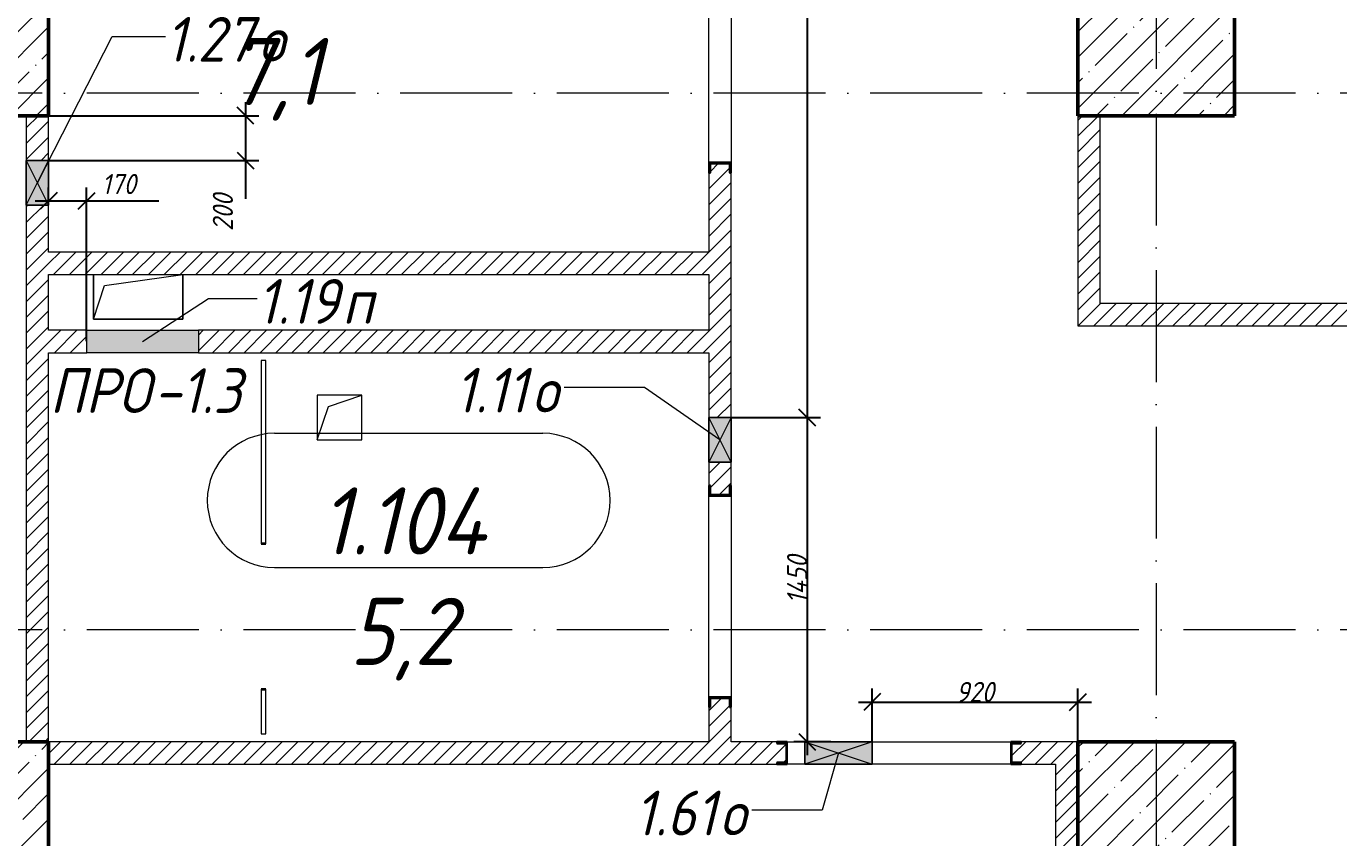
# Model space of a CAD drawing. Header units: millimetres. Extents: x -606178 to 312196, y -19338 to 632709.
# Drawn here: x -347731 to -341865, y 518446 to 522075 of the extents above; entities that cross this region are included whole.
import ezdxf

# ---------------------------------------------------------------- set-up
doc = ezdxf.new("R2010")
doc.units = ezdxf.units.MM
doc.linetypes.add('50_200_ШТРИХ_1Т_ш5_п1_п1_', pattern=[700, 500, -100, 0, -100])
for name, color, linetype, lineweight in [('A-____-____-DIMS', 7, 'Continuous', 9), ('A-DETL-GENF-OTLN', 7, 'Continuous', 9), ('A-DOOR-OPNG-MCUT', 7, 'Continuous', 35), ('A-FLOR-____-OTLN', 7, 'Continuous', 9), ('A-GENM-____-IDEN', 7, 'Continuous', 9), ('A-GENM-____-MCUT', 7, 'Continuous', 25), ('A-GENM-____-OTLN', 7, 'Continuous', 9), ('A-GENM-____-OTLN-1', 7, 'Continuous', 25), ('A-GLAZ-____-IDEN', 7, 'Continuous', 9), ('A-GLAZ-____-OTLN', 7, 'Continuous', 9), ('A-WALL-____-PATT-1', 7, 'Continuous', 9), ('A-WALL-FNSH-MCUT-1', 7, 'Continuous', 9), ('I-WALL-____-OTLN', 7, 'Continuous', 9), ('S-COLS-____-MCUT', 7, 'Continuous', 50), ('S-COLS-____-OTLN', 7, 'Continuous', 9), ('S-GRID-____-OTLN-1', 7, '50_200_ШТРИХ_1Т_ш5_п1_п1_', 9)]:
    doc.layers.add(name, color=color, linetype=linetype, lineweight=lineweight)
doc.layers.add('A-AREA-IDEN-1', color=7, linetype='Continuous', lineweight=9, true_color=0x000000)
doc.layers.add('A-DOOR-____-OTLN-1', color=7, linetype='Continuous', lineweight=9, true_color=0xffffff)
doc.styles.add('ISOCPEUR_I', font='isocpeui.ttf', dxfattribs={"width": 0.9, "height": 2.5})
doc.styles.add('ISOCPEUR_I_11', font='isocpeui.ttf', dxfattribs={"width": 0.9, "height": 200})
doc.styles.add('ISOCPEUR_I_7', font='isocpeui.ttf', dxfattribs={"width": 0.9, "height": 90})
doc.dimstyles.new('ISO-1_8_0_9К_СРЕДНИЙ_Кладочные_1', dxfattribs={"dimscale": 304.8, "dimtxt": 89.638306, "dimasz": 0.246063, "dimexe": 0.19685, "dimexo": 0, "dimgap": 0, "dimtad": 1, "dimdec": 3, "dimrnd": 0.001, "dimdsep": 46, "dimtxsty": 'ISOCPEUR_I_7', "dimblk1": 'OBLIQUE', "dimblk2": 'OBLIQUE', "dimsah": 1, "dimcen": 0.09, "dimdle": 0.19685, "dimazin": 0, "dimtfac": 1, "dimtdec": 4, "dimtix": 1, "dimtmove": 0, "dimatfit": 3, "dimfxl": 1, "dimtvp": 1, "dimtolj": 1, "dimtzin": 0, "dimarcsym": 2})
doc.dimstyles.new('ISO-1_8_0_9К_СРЕДНИЙ_Кладочные_2', dxfattribs={"dimscale": 304.8, "dimtxt": 89.638306, "dimasz": 0.246063, "dimexe": 0.19685, "dimexo": 0, "dimgap": 0, "dimtad": 1, "dimdec": 3, "dimrnd": 0.001, "dimdsep": 46, "dimtxsty": 'ISOCPEUR_I_7', "dimblk1": 'OBLIQUE', "dimblk2": 'OBLIQUE', "dimsah": 1, "dimcen": 0.09, "dimdle": 0.19685, "dimazin": 0, "dimtfac": 1, "dimtdec": 4, "dimtix": 1, "dimtmove": 1, "dimatfit": 3, "dimfxl": 1, "dimtvp": 1, "dimtolj": 1, "dimtzin": 0, "dimarcsym": 2})
pattern_1 = [(45, (-425830.77, 451794.26), (-35.35534, 35.35534), [])]

# ---------------------------------------------------------------- blocks, each defined once
blk = doc.blocks.new('DOR_ДУ_распашная__1Ст_Прямоугольная_ШЕР - Вн_650х2100h_Кабинки С_у-17949503-АР1_План отверстий 1 этажа в осях 1-64_Ю-ЯЯ')
at = {"layer": 'A-DOOR-OPNG-MCUT'}
for p, q in [((-325, 10), (-325, -10)), ((325, -10), (325, 10))]:
    blk.add_line(p, q, dxfattribs=at)
blk = doc.blocks.new('BSC_Колонна _Прямоугольная - 500х700-V151-АР1_План отверстий 1 этажа в осях 1-64_Ю-ЯЯ')
at = {"layer": 'S-COLS-____-OTLN'}
h = blk.add_hatch(dxfattribs=at)
h.set_pattern_fill('FP_163', color=256, style=0, pattern_type=2)
h.set_pattern_definition([(315, (-66831.04, 77850), (114.04925, 114.04925), []), (315, (-66831.04, 77735.95), (114.04925, 114.04925), [201.613, -40.323, 3.353, -36.97])])
h.paths.add_polyline_path([(-250, -350), (250, -350), (250, 350), (-250, 350), (-250, 95.4)], flags=0)
at = {"layer": 'S-COLS-____-MCUT'}
for p, q in [((250, 350), (-250, 350)), ((-250, 350), (-250, -350)), ((250, -350), (250, 350)), ((-250, -350), (250, -350))]:
    blk.add_line(p, q, dxfattribs=at)
blk = doc.blocks.new('BSC_Колонна _Прямоугольная - 500х700-V152-АР1_План отверстий 1 этажа в осях 1-64_Ю-ЯЯ')
at = {"layer": 'S-COLS-____-OTLN'}
h = blk.add_hatch(dxfattribs=at)
h.set_pattern_fill('FP_164', color=256, style=0, pattern_type=2)
h.set_pattern_definition([(315, (-66831.04, 83150), (114.04925, 114.04925), []), (315, (-66831.04, 83035.95), (114.04925, 114.04925), [201.613, -40.323, 3.353, -36.97])])
h.paths.add_polyline_path([(-250, -350), (250, -350), (250, 350), (-250, 350)], flags=0)
at = {"layer": 'S-COLS-____-MCUT'}
for p, q in [((250, 350), (-250, 350)), ((-250, 350), (-250, -350)), ((250, -350), (250, 350)), ((-250, -350), (250, -350))]:
    blk.add_line(p, q, dxfattribs=at)
blk = doc.blocks.new('BSC_Колонна _Прямоугольная - 500х700-V154-АР1_План отверстий 1 этажа в осях 1-64_Ю-ЯЯ')
at = {"layer": 'S-COLS-____-OTLN'}
h = blk.add_hatch(dxfattribs=at)
h.set_pattern_fill('FP_166', color=256, style=0, pattern_type=2)
h.set_pattern_definition([(315, (-70131.04, 77850), (114.04925, 114.04925), []), (315, (-70131.04, 77735.95), (114.04925, 114.04925), [201.613, -40.323, 3.353, -36.97])])
h.paths.add_polyline_path([(-250, -350), (250, -350), (250, 350), (-250, 350), (-250, 95.4)], flags=0)
at = {"layer": 'S-COLS-____-MCUT'}
for p, q in [((-250, 350), (-250, -350)), ((250, 350), (0, 350)), ((250, -350), (250, 350)), ((-250, -350), (250, -350))]:
    blk.add_line(p, q, dxfattribs=at)
blk = doc.blocks.new('BSC_Колонна _Прямоугольная - 500х700-V155-АР1_План отверстий 1 этажа в осях 1-64_Ю-ЯЯ')
at = {"layer": 'S-COLS-____-OTLN'}
h = blk.add_hatch(dxfattribs=at)
h.set_pattern_fill('FP_167', color=256, style=0, pattern_type=2)
h.set_pattern_definition([(315, (-70131.04, 83150), (114.04925, 114.04925), []), (315, (-70131.04, 83035.95), (114.04925, 114.04925), [201.613, -40.323, 3.353, -36.97])])
h.paths.add_polyline_path([(-250, -350), (250, -350), (250, 350), (-250, 350)], flags=0)
at = {"layer": 'S-COLS-____-MCUT'}
for p, q in [((250, 350), (-250, 350)), ((-250, 350), (-250, -350)), ((250, -350), (250, 350)), ((-250, -350), (250, -350))]:
    blk.add_line(p, q, dxfattribs=at)
blk = doc.blocks.new('154_Стойка_СКБ_Швеллер - СМ-2230_100-28218823-АР1_План отверстий 1 этажа в осях 1-64_Ю-ЯЯ')
at = {"layer": 'A-GENM-____-MCUT'}
for p, q in [((171, 50), (125, 50)), ((125, 50), (125, -50)), ((129.5, 42.4), (171, 42.4)), ((129.5, -42.4), (129.5, 42.4)), ((171, 42.4), (171, 50)), ((125, -50), (171, -50)), ((171, -42.4), (129.5, -42.4)), ((171, -50), (171, -42.4))]:
    blk.add_line(p, q, dxfattribs=at)
blk = doc.blocks.new('AR_Отверстие Ниша - Лючок-32403071-АР1_План отверстий 1 этажа в осях 1-64_Ю-ЯЯ')
at = {"layer": 'A-GLAZ-____-OTLN'}
blk.add_hatch(color=256, dxfattribs=at).paths.add_polyline_path([(250, 50), (-250, 50), (-250, -50), (250, -50)], flags=0)
for p, q in [((-250, 50), (250, 50)), ((-250, -50), (-250, 50)), ((250, 50), (250, -50)), ((250, -50), (-250, -50))]:
    blk.add_line(p, q, dxfattribs=at)
blk = doc.blocks.new('AR_Отверстие прямоугольное _в плите_ - AR_Отверстие прямоугольное _в плите_-30459597-АР1_План отверстий 1 этажа в осях 1-64_Ю-ЯЯ')
at = {"layer": 'A-GENM-____-OTLN'}
for p, q in [((100, 100), (-100, 100)), ((-100, 100), (-100, -100)), ((-50, 50), (100, 100)), ((100, -100), (100, 100)), ((-100, -100), (-50, 50)), ((-100, -100), (100, -100))]:
    blk.add_line(p, q, dxfattribs=at)
blk = doc.blocks.new('AR_Отверстие прямоугольное _в плите_ - AR_Отверстие прямоугольное _в плите_-30459223-АР1_План отверстий 1 этажа в осях 1-64_Ю-ЯЯ')
at = {"layer": 'A-GENM-____-OTLN'}
for p, q in [((-200, 100), (-200, -100)), ((-150, 50), (200, 100)), ((200, -100), (200, 100)), ((-200, -100), (-150, 50)), ((-200, -100), (200, -100))]:
    blk.add_line(p, q, dxfattribs=at)
blk = doc.blocks.new('AR_Отверстие прямоугольное _в стене__БезПР - AR_Отверстие прямоугольное _в стене__БезПР-36427571-АР1_План отверстий 1 этажа в осях 1-64_Ю-ЯЯ')
at = {"layer": 'A-GLAZ-____-OTLN'}
blk.add_hatch(color=256, dxfattribs=at).paths.add_polyline_path([(150, -50), (150, 50), (-150, 50), (-150, -50)], flags=0)
at = {"layer": 'A-DETL-GENF-OTLN'}
for p, q in [((-150, -50), (-150, 50)), ((-150, 50), (150, 50)), ((150, 50), (-150, -50)), ((-150, 50), (150, -50)), ((150, 50), (-150, 50)), ((-150, 50), (-150, -50)), ((150, 50), (150, -50)), ((150, -50), (150, 50)), ((150, -50), (-150, -50)), ((-150, -50), (150, -50))]:
    blk.add_line(p, q, dxfattribs=at)
at = {"layer": 'A-GLAZ-____-OTLN'}
blk.add_line((150, 50), (-150, 50), dxfattribs=at)
blk = doc.blocks.new('AR_Отверстие прямоугольное _в стене__БезПР - AR_Отверстие прямоугольное _в стене__БезПР-36427953-АР1_План отверстий 1 этажа в осях 1-64_Ю-ЯЯ')
at = {"layer": 'A-GLAZ-____-OTLN'}
blk.add_hatch(color=256, dxfattribs=at).paths.add_polyline_path([(100, 50), (-100, 50), (-100, -50), (100, -50)], flags=0)
at = {"layer": 'A-DETL-GENF-OTLN'}
for p, q in [((-100, -50), (-100, 50)), ((-100, 50), (100, 50)), ((100, 50), (-100, -50)), ((-100, 50), (100, -50)), ((100, 50), (-100, 50)), ((-100, 50), (-100, -50)), ((100, 50), (100, -50)), ((100, -50), (100, 50)), ((100, -50), (-100, -50)), ((-100, -50), (100, -50))]:
    blk.add_line(p, q, dxfattribs=at)
blk = doc.blocks.new('AR_Отверстие прямоугольное _в стене__БезПР - AR_Отверстие прямоугольное _в стене__БезПР-36428327-АР1_План отверстий 1 этажа в осях 1-64_Ю-ЯЯ')
at = {"layer": 'A-GLAZ-____-OTLN'}
blk.add_hatch(color=256, dxfattribs=at).paths.add_polyline_path([(-100, -50), (100, -50), (100, 50), (-100, 50)], flags=0)
at = {"layer": 'A-DETL-GENF-OTLN'}
for p, q in [((-100, -50), (-100, 50)), ((-100, 50), (100, 50)), ((100, 50), (-100, -50)), ((-100, 50), (100, -50)), ((100, 50), (-100, 50)), ((-100, 50), (-100, -50)), ((100, 50), (100, -50)), ((100, -50), (100, 50)), ((100, -50), (-100, -50)), ((-100, -50), (100, -50))]:
    blk.add_line(p, q, dxfattribs=at)
at = {"layer": 'A-GLAZ-____-OTLN'}
blk.add_line((100, 50), (-100, 50), dxfattribs=at)
blk = doc.blocks.new('_Oblique')
at = {"color": 0, "linetype": 'ByBlock', "lineweight": -2}
blk.add_line((-0.5, -0.5), (0.5, 0.5), dxfattribs=at)
blk = doc.blocks.new('*D4457')
at = {"layer": 'A-____-____-DIMS', "color": 0, "lineweight": -2, "transparency": 16777216}
for p, q in [((-347630.8, 521285.4), (-347630.8, 521354.5)), ((-347460.8, 520667.3), (-347460.8, 521354.5)), ((-347690.8, 521294.5), (-347460.8, 521294.5)), ((-347460.8, 521294.5), (-347139, 521294.5))]:
    blk.add_line(p, q, dxfattribs=at)
at = {"layer": 'Defpoints', "color": 0, "transparency": 16777216}
for p in [(-347630.8, 521285.4), (-347460.8, 521294.5), (-347460.8, 520667.3)]:
    blk.add_point(p, dxfattribs=at)
at = {"layer": 'A-____-____-DIMS', "color": 0, "lineweight": -2, "transparency": 16777216, "xscale": 75, "yscale": 75, "zscale": 75, "rotation": 180}
blk.add_blockref('_Oblique', (-347630.8, 521294.5), dxfattribs=at)
at = {"layer": 'A-____-____-DIMS', "color": 0, "lineweight": -2, "transparency": 16777216, "xscale": 75, "yscale": 75, "zscale": 75}
blk.add_blockref('_Oblique', (-347460.8, 521294.5), dxfattribs=at)
at = {"layer": 'A-____-____-DIMS', "color": 0, "transparency": 16777216, "insert": (-347393.2, 521414.5), "char_height": 90, "width": 368.207, "attachment_point": 1, "line_spacing_factor": 1.149209, "style": 'ISOCPEUR_I_7'}
blk.add_mtext('\\A1;170', dxfattribs=at)
blk = doc.blocks.new('*D4535')
at = {"layer": 'A-____-____-DIMS', "color": 0, "lineweight": -2, "transparency": 16777216}
for p, q in [((-344240.7, 524580.3), (-344240.7, 520265.3)), ((-344580.8, 524520.3), (-344180.7, 524520.3)), ((-344580.8, 520325.3), (-344180.7, 520325.3))]:
    blk.add_line(p, q, dxfattribs=at)
at = {"layer": 'Defpoints', "color": 0, "transparency": 16777216}
for p in [(-344580.8, 524520.3), (-344580.8, 520325.3), (-344240.7, 520325.3)]:
    blk.add_point(p, dxfattribs=at)
at = {"layer": 'A-____-____-DIMS', "color": 0, "lineweight": -2, "transparency": 16777216, "xscale": 75, "yscale": 75, "zscale": 75}
for p, rotation in [((-344240.7, 524520.3), 90), ((-344240.7, 520325.3), 270)]:
    blk.add_blockref('_Oblique', p, dxfattribs=dict(at, rotation=rotation))
at = {"layer": 'A-____-____-DIMS', "color": 0, "transparency": 16777216, "insert": (-344285.7, 522422.8), "char_height": 90, "width": 521.281, "attachment_point": 5, "rotation": 90, "style": 'ISOCPEUR_I_7'}
blk.add_mtext('\\A1;4195', dxfattribs=at)
blk = doc.blocks.new('*D4536')
at = {"layer": 'A-____-____-DIMS', "color": 0, "lineweight": -2, "transparency": 16777216}
for p, q in [((-344240.7, 520385.3), (-344240.7, 518815.3)), ((-344580.8, 520325.3), (-344180.7, 520325.3)), ((-344134.7, 518875.3), (-344300.7, 518875.3))]:
    blk.add_line(p, q, dxfattribs=at)
at = {"layer": 'Defpoints', "color": 0, "transparency": 16777216}
for p in [(-344580.8, 520325.3), (-344240.7, 518875.3), (-344134.7, 518875.3)]:
    blk.add_point(p, dxfattribs=at)
at = {"layer": 'A-____-____-DIMS', "color": 0, "lineweight": -2, "transparency": 16777216, "xscale": 75, "yscale": 75, "zscale": 75}
for p, rotation in [((-344240.7, 520325.3), 90), ((-344240.7, 518875.3), 270)]:
    blk.add_blockref('_Oblique', p, dxfattribs=dict(at, rotation=rotation))
at = {"layer": 'A-____-____-DIMS', "color": 0, "transparency": 16777216, "insert": (-344285.7, 519600.3), "char_height": 90, "width": 521.281, "attachment_point": 5, "rotation": 90, "style": 'ISOCPEUR_I_7'}
blk.add_mtext('\\A1;1450', dxfattribs=at)
blk = doc.blocks.new('*D4537')
at = {"layer": 'A-____-____-DIMS', "color": 0, "lineweight": -2, "transparency": 16777216}
for p, q in [((-343950.8, 518875.3), (-343950.8, 519113)), ((-343030.8, 518875.3), (-343030.8, 519113)), ((-344010.8, 519053), (-342970.8, 519053))]:
    blk.add_line(p, q, dxfattribs=at)
at = {"layer": 'Defpoints', "color": 0, "transparency": 16777216}
for p in [(-343030.8, 519053), (-343950.8, 518875.3), (-343030.8, 518875.3)]:
    blk.add_point(p, dxfattribs=at)
at = {"layer": 'A-____-____-DIMS', "color": 0, "lineweight": -2, "transparency": 16777216, "xscale": 75, "yscale": 75, "zscale": 75, "rotation": 180}
blk.add_blockref('_Oblique', (-343950.8, 519053), dxfattribs=at)
at = {"layer": 'A-____-____-DIMS', "color": 0, "lineweight": -2, "transparency": 16777216, "xscale": 75, "yscale": 75, "zscale": 75}
blk.add_blockref('_Oblique', (-343030.8, 519053), dxfattribs=at)
at = {"layer": 'A-____-____-DIMS', "color": 0, "transparency": 16777216, "insert": (-343490.8, 519098), "char_height": 90, "width": 409.578, "attachment_point": 5, "style": 'ISOCPEUR_I_7'}
blk.add_mtext('\\A1;920', dxfattribs=at)
blk = doc.blocks.new('*D4538')
at = {"layer": 'A-____-____-DIMS', "color": 0, "lineweight": -2, "transparency": 16777216}
for p, q in [((-346751.1, 521735.3), (-346751.1, 521475.3)), ((-347630.8, 521675.3), (-346691.1, 521675.3)), ((-347630.8, 521475.3), (-346691.1, 521475.3)), ((-346751.1, 521475.3), (-346751.1, 521304))]:
    blk.add_line(p, q, dxfattribs=at)
at = {"layer": 'Defpoints', "color": 0, "transparency": 16777216}
for p in [(-347630.8, 521675.3), (-347630.8, 521475.3), (-346751.1, 521475.3)]:
    blk.add_point(p, dxfattribs=at)
at = {"layer": 'A-____-____-DIMS', "color": 0, "lineweight": -2, "transparency": 16777216, "xscale": 75, "yscale": 75, "zscale": 75}
for p, rotation in [((-346751.1, 521675.3), 90), ((-346751.1, 521475.3), 270)]:
    blk.add_blockref('_Oblique', p, dxfattribs=dict(at, rotation=rotation))
at = {"layer": 'A-____-____-DIMS', "color": 0, "transparency": 16777216, "insert": (-346897.1, 521159.2), "char_height": 90, "width": 409.578, "attachment_point": 1, "rotation": 90, "line_spacing_factor": 1.149209, "style": 'ISOCPEUR_I_7'}
blk.add_mtext('\\A1;200', dxfattribs=at)
blk = doc.blocks.new('AAR_СКБ_Марка_помещения_1_5 ммп - Номер _ Площадь-27962135-АИ_План этажа_Стены_1')
at = {"layer": 'A-AREA-IDEN-1'}
for p, q in [((-2.987, 3), (3.013, 3)), ((-2.987, 0), (3.013, 0))]:
    blk.add_line(p, q, dxfattribs=at)
for centre, start, end in [((-2.987, 1.5), 90, 270), ((3.013, 1.5), 270, 90)]:
    blk.add_arc(centre, 1.5, start, end, dxfattribs=at)

msp = doc.modelspace()

# ---------------------------------------------------------------- hatches: boundary and pattern name
at = {"layer": 'A-WALL-____-PATT-1'}
h = msp.add_hatch(dxfattribs=at)
h.set_pattern_fill('FP_5', color=256, style=0, pattern_type=2)
h.set_pattern_definition(pattern_1)
h.paths.add_polyline_path([(-344680.7712, 518875.3011), (-344580.7712, 518875.3011), (-344580.7712, 519029.3011), (-344588.3712, 519029.3011), (-344588.3712, 519070.8011), (-344673.1712, 519070.8011), (-344673.1712, 519029.3011), (-344680.7712, 519029.3011)], flags=0)
h.paths.add_polyline_path([(-344588.3712, 519979.8011), (-344587.9587, 520021.3011), (-344580.7712, 520021.3011), (-344580.7712, 520125.3011), (-344680.7712, 520125.3011), (-344680.7712, 520021.3011), (-344673.1712, 520021.3011), (-344673.1712, 519979.8011)], flags=0)
h.paths.add_polyline_path([(-344588.3712, 520325.3011), (-344580.7712, 520325.3011), (-344580.7712, 521419.3011), (-344588.3712, 521419.3011), (-344588.3712, 521460.8011), (-344673.1712, 521460.8011), (-344673.1712, 521419.3011), (-344680.7712, 521419.3011), (-344680.7712, 520325.3011), (-344628.0685, 520325.3011)], flags=0)
h.paths.add_polyline_path([(-344673.1712, 522469.8011), (-344588.3712, 522469.8011), (-344588.3712, 522511.3011), (-344580.7712, 522511.3011), (-344580.7712, 524270.3011), (-344680.7712, 524270.3011), (-344680.7712, 522511.3011), (-344673.1712, 522511.3011)], flags=0)
h.paths.add_polyline_path([(-344662.6437, 524520.3011), (-344580.7712, 524520.3011), (-344580.7712, 525450.3011), (-344680.7712, 525450.3011), (-344680.7712, 524520.3011)], flags=0)
h.paths.add_polyline_path([(-344580.7712, 525700.3011), (-344580.7712, 527529.3011), (-344588.3712, 527529.3011), (-344588.3712, 527570.8011), (-344673.1712, 527570.8011), (-344673.1712, 527529.3011), (-344680.7712, 527529.3011), (-344680.7712, 525700.3011), (-344652.8866, 525700.3011)], flags=0)
h.paths.add_polyline_path([(-344673.1712, 528579.8011), (-344588.3712, 528579.8011), (-344588.3712, 528621.3011), (-344580.7712, 528621.3011), (-344580.7712, 529475.3011), (-344680.7712, 529475.3011), (-344680.7712, 528621.3011), (-344673.1712, 528621.3011)], flags=0)
h = msp.add_hatch(dxfattribs=at)
h.set_pattern_fill('FP_5', color=256, style=0, pattern_type=2)
h.set_pattern_definition(pattern_1)
h.paths.add_polyline_path([(-347630.7712, 518875.3011), (-347630.7712, 521275.3011), (-347730.7712, 521275.3011), (-347730.7712, 518875.3011)], flags=0)
h.paths.add_polyline_path([(-347709.9379, 521475.3011), (-347630.7712, 521475.3011), (-347630.7712, 521675.3011), (-347730.7712, 521675.3011), (-347730.7712, 521475.3011), (-347711.9033, 521475.3011)], flags=0)
h = msp.add_hatch(dxfattribs=at)
h.set_pattern_fill('FP_5', color=256, style=0, pattern_type=2)
h.set_pattern_definition(pattern_1)
h.paths.add_polyline_path([(-342930.7712, 520835.3011), (-342930.7712, 521674.9536), (-343030.7712, 521674.9536), (-343030.7712, 520835.3011)], flags=0)
h = msp.add_hatch(dxfattribs=at)
h.set_pattern_fill('FP_5', color=256, style=0, pattern_type=2)
h.set_pattern_definition(pattern_1)
h.paths.add_polyline_path([(-344680.7712, 520965.3011), (-344680.7712, 521065.3011), (-347630.7712, 521065.3011), (-347630.7712, 520965.3011), (-346308.6499, 520965.3011)], flags=0)
h = msp.add_hatch(dxfattribs=at)
h.set_pattern_fill('FP_5', color=256, style=0, pattern_type=2)
h.set_pattern_definition(pattern_1)
h.paths.add_polyline_path([(-334480.7712, 520735.3011), (-334480.7712, 520835.3011), (-340130.7712, 520835.3011), (-340130.7712, 520735.3011), (-337471.1465, 520735.3011)], flags=0)
h.paths.add_polyline_path([(-340180.7712, 520735.3011), (-340180.7712, 520738.3011), (-340133.7712, 520738.3011), (-340133.7712, 520832.3011), (-340180.7712, 520832.3011), (-340180.7712, 520835.3011), (-343030.7712, 520835.3011), (-343030.7712, 520735.3011), (-341006.1479, 520735.3011)], flags=0)
h = msp.add_hatch(dxfattribs=at)
h.set_pattern_fill('FP_5', color=256, style=0, pattern_type=2)
h.set_pattern_definition(pattern_1)
h.paths.add_polyline_path([(-344680.7712, 520615.3011), (-344680.7712, 520715.3011), (-346960.7712, 520715.3011), (-346960.7712, 520615.3011), (-346308.6499, 520615.3011)], flags=0)
h.paths.add_polyline_path([(-347460.7712, 520615.3011), (-347460.7712, 520715.3011), (-347630.7712, 520715.3011), (-347630.7712, 520615.3011)], flags=0)
h = msp.add_hatch(dxfattribs=at)
h.set_pattern_fill('FP_5', color=256, style=0, pattern_type=2)
h.set_pattern_definition(pattern_1)
h.paths.add_polyline_path([(-343130.7712, 518775.3011), (-343030.7712, 518775.3011), (-343030.7712, 518875.3011), (-343284.7712, 518875.3011), (-343284.7712, 518867.7011), (-343326.2712, 518867.7011), (-343326.2712, 518782.9011), (-343284.7712, 518782.9011), (-343284.7712, 518775.3011)], flags=0)
h.paths.add_polyline_path([(-344376.7712, 518775.3011), (-344376.7712, 518782.9011), (-344335.2712, 518782.9011), (-344335.2712, 518867.7011), (-344376.7712, 518867.7011), (-344376.7712, 518875.3011), (-347630.7712, 518875.3011), (-347630.7712, 518775.3011), (-344541.1492, 518775.3011)], flags=0)
h = msp.add_hatch(dxfattribs=at)
h.set_pattern_fill('FP_5', color=256, style=0, pattern_type=2)
h.set_pattern_definition(pattern_1)
h.paths.add_polyline_path([(-343130.7712, 516675.3011), (-343030.7712, 516675.3011), (-343030.7712, 518775.3011), (-343130.7712, 518775.3011), (-343130.7712, 518375.3011)], flags=0)

# ---------------------------------------------------------------- linework, layer by layer
at = {"layer": 'A-FLOR-____-OTLN'}
for p, q in [((-347430.7712, 520765.3011), (-347430.7712, 520965.3011)), ((-347030.7712, 520965.3011), (-347030.7712, 520765.3011)), ((-347030.7712, 520765.3011), (-347430.7712, 520765.3011))]:
    msp.add_line(p, q, dxfattribs=at)
at = {"layer": 'A-GLAZ-____-IDEN'}
for p, q in [((-347680.7712, 521375.3011), (-347347.0362, 522029.1507)), ((-347347.0362, 522029.1507), (-347108.7128, 522029.1507)), ((-347210.7712, 520665.3011), (-346915.7102, 520857.1474)), ((-346915.7102, 520857.1474), (-346699.2773, 520857.1474)), ((-344967.538, 520460.1474), (-345327.116, 520460.1474)), ((-344630.7712, 520225.3011), (-344967.538, 520460.1474)), ((-344100.7712, 518825.3011), (-344173.316, 518568.8936)), ((-344173.316, 518568.8936), (-344487.921, 518568.8936))]:
    msp.add_line(p, q, dxfattribs=at)
at = {"layer": 'A-WALL-FNSH-MCUT-1'}
for p, q in [((-347730.7712, 521675.3011), (-347730.7712, 521475.3011)), ((-347630.7712, 521475.3011), (-347630.7712, 521675.3011)), ((-342930.7712, 521674.9536), (-343030.7712, 521674.9536)), ((-343030.7712, 521674.9536), (-343030.7712, 520735.3011)), ((-342930.7712, 520835.3011), (-342930.7712, 521674.9536)), ((-344680.7712, 521419.3011), (-344680.7712, 521065.3011)), ((-344580.7712, 520325.3011), (-344580.7712, 521419.3011)), ((-347730.7712, 521275.3011), (-347730.7712, 518875.3011)), ((-347630.7712, 521065.3011), (-347630.7712, 521275.3011)), ((-344680.7712, 521065.3011), (-347630.7712, 521065.3011)), ((-347630.7712, 520965.3011), (-344680.7712, 520965.3011)), ((-347630.7712, 520715.3011), (-347630.7712, 520965.3011)), ((-344680.7712, 520965.3011), (-344680.7712, 520715.3011)), ((-340180.7712, 520835.3011), (-342930.7712, 520835.3011)), ((-347460.7712, 520715.3011), (-347630.7712, 520715.3011)), ((-344680.7712, 520715.3011), (-346960.7712, 520715.3011)), ((-343030.7712, 520735.3011), (-340180.7712, 520735.3011)), ((-347630.7712, 520615.3011), (-347460.7712, 520615.3011)), ((-347630.7712, 518875.3011), (-347630.7712, 520615.3011)), ((-346960.7712, 520615.3011), (-344680.7712, 520615.3011)), ((-346660.7712, 520580.3011), (-346680.7712, 520580.3011)), ((-346680.7712, 520580.3011), (-346680.7712, 519760.3011)), ((-346660.7712, 519760.3011), (-346660.7712, 520580.3011)), ((-344680.7712, 520615.3011), (-344680.7712, 520325.3011)), ((-344680.7712, 520125.3011), (-344680.7712, 520021.3011)), ((-344580.7712, 520021.3011), (-344580.7712, 520125.3011)), ((-346680.7712, 519110.3011), (-346680.7712, 518910.3011)), ((-346660.7712, 518910.3011), (-346660.7712, 519110.3011)), ((-344680.7712, 519029.3011), (-344680.7712, 518875.3011)), ((-344580.7712, 518875.3011), (-344580.7712, 519029.3011)), ((-344680.7712, 518875.3011), (-347630.7712, 518875.3011)), ((-346680.7712, 518910.3011), (-346660.7712, 518910.3011)), ((-344376.7712, 518875.3011), (-344580.7712, 518875.3011)), ((-343030.7712, 518875.3011), (-343284.7712, 518875.3011)), ((-347630.7712, 518775.3011), (-344376.7712, 518775.3011)), ((-343284.7712, 518775.3011), (-343130.7712, 518775.3011)), ((-343130.7712, 518775.3011), (-343130.7712, 516675.3011))]:
    msp.add_line(p, q, dxfattribs=at)
at = {"layer": 'I-WALL-____-OTLN'}
for p, q in [((-344680.7712, 521465.3011), (-344680.7712, 522465.3011)), ((-344580.7712, 522465.3011), (-344580.7712, 521465.3011)), ((-344680.7712, 519075.3011), (-344680.7712, 519975.3011)), ((-344580.7712, 519975.3011), (-344580.7712, 519075.3011)), ((-344330.7712, 518875.3011), (-344250.7712, 518875.3011)), ((-343950.7712, 518875.3011), (-343330.7712, 518875.3011)), ((-344250.7712, 518775.3011), (-344330.7712, 518775.3011)), ((-343330.7712, 518775.3011), (-343950.7712, 518775.3011))]:
    msp.add_line(p, q, dxfattribs=at)
at = {"layer": 'S-GRID-____-OTLN-1'}
for p, q in [((-342680.7712, 542687.1106), (-342680.7712, 491375.8881)), ((-321756.3646, 521775.3011), (-376588.7535, 521775.3011)), ((-321756.3646, 519375.3011), (-430499.5414, 519375.3011))]:
    msp.add_line(p, q, dxfattribs=at)

# ---------------------------------------------------------------- block references
at = {"layer": 'A-AREA-IDEN-1', "xscale": 199.9999999999999, "yscale": 199.9999999999999, "zscale": 199.9999999999999}
msp.add_blockref('AAR_СКБ_Марка_помещения_1_5 ммп - Номер _ Площадь-27962135-АИ_План этажа_Стены_1', (-346024.202, 519654.6991), dxfattribs=at)
at = {"layer": 'A-DOOR-____-OTLN-1', "rotation": 270}
msp.add_blockref('DOR_ДУ_распашная__1Ст_Прямоугольная_ШЕР - Вн_650х2100h_Кабинки С_у-17949503-АР1_План отверстий 1 этажа в осях 1-64_Ю-ЯЯ', (-346670.7712, 519435.3011), dxfattribs=at)
at = {"layer": 'A-GENM-____-OTLN'}
for name, p in [('AR_Отверстие прямоугольное _в плите_ - AR_Отверстие прямоугольное _в плите_-30459223-АР1_План отверстий 1 этажа в осях 1-64_Ю-ЯЯ', (-347230.7712, 520865.3011)), ('AR_Отверстие прямоугольное _в плите_ - AR_Отверстие прямоугольное _в плите_-30459597-АР1_План отверстий 1 этажа в осях 1-64_Ю-ЯЯ', (-346330.7712, 520325.3011))]:
    msp.add_blockref(name, p, dxfattribs=at)
at = {"layer": 'A-GENM-____-OTLN-1'}
for p, rotation in [((-344630.7712, 521590.3011), 269.9999999999999), ((-344630.7712, 519850.3011), 89.99999999999991), ((-344630.7712, 519200.3011), 269.9999999999999), ((-344205.7712, 518825.3011), 180)]:
    msp.add_blockref('154_Стойка_СКБ_Швеллер - СМ-2230_100-28218823-АР1_План отверстий 1 этажа в осях 1-64_Ю-ЯЯ', p, dxfattribs=dict(at, rotation=rotation))
msp.add_blockref('154_Стойка_СКБ_Швеллер - СМ-2230_100-28218823-АР1_План отверстий 1 этажа в осях 1-64_Ю-ЯЯ', (-343455.7712, 518825.3011), dxfattribs=at)
at = {"layer": 'A-GLAZ-____-OTLN'}
for name, p, rotation in [('AR_Отверстие прямоугольное _в стене__БезПР - AR_Отверстие прямоугольное _в стене__БезПР-36428327-АР1_План отверстий 1 этажа в осях 1-64_Ю-ЯЯ', (-347680.7712, 521375.3011), 89.9999999999999), ('AR_Отверстие Ниша - Лючок-32403071-АР1_План отверстий 1 этажа в осях 1-64_Ю-ЯЯ', (-347210.7712, 520665.3011), 180), ('AR_Отверстие прямоугольное _в стене__БезПР - AR_Отверстие прямоугольное _в стене__БезПР-36427953-АР1_План отверстий 1 этажа в осях 1-64_Ю-ЯЯ', (-344630.7712, 520225.3011), 269.9999999999999)]:
    msp.add_blockref(name, p, dxfattribs=dict(at, rotation=rotation))
msp.add_blockref('AR_Отверстие прямоугольное _в стене__БезПР - AR_Отверстие прямоугольное _в стене__БезПР-36427571-АР1_План отверстий 1 этажа в осях 1-64_Ю-ЯЯ', (-344100.7712, 518825.3011), dxfattribs=at)
at = {"layer": 'S-COLS-____-OTLN', "rotation": 89.9999999999999}
for name, p in [('BSC_Колонна _Прямоугольная - 500х700-V154-АР1_План отверстий 1 этажа в осях 1-64_Ю-ЯЯ', (-347980.7712, 521925.3011)), ('BSC_Колонна _Прямоугольная - 500х700-V155-АР1_План отверстий 1 этажа в осях 1-64_Ю-ЯЯ', (-342680.7712, 521925.3011)), ('BSC_Колонна _Прямоугольная - 500х700-V151-АР1_План отверстий 1 этажа в осях 1-64_Ю-ЯЯ', (-347980.7712, 518625.3011)), ('BSC_Колонна _Прямоугольная - 500х700-V152-АР1_План отверстий 1 этажа в осях 1-64_Ю-ЯЯ', (-342680.7712, 518625.3011))]:
    msp.add_blockref(name, p, dxfattribs=at)

# ---------------------------------------------------------------- texts
at = {"layer": 'A-AREA-IDEN-1', "char_height": 300, "attachment_point": 8, "line_spacing_factor": 1.139951, "style": 'ISOCPEUR_I'}
for s, insert, width in [('\\pxqc,t8.46667,16.93333,25.4,33.86667,42.33333,50.8,59.26667,67.73333,76.2,84.66667,93.13333,101.6,110.06667,118.53333,127,135.46667,143.93333,152.4,160.86667,169.33333,177.8,186.26667,194.73333,203.2,211.66667,220.13333,228.6,237.06667,245.53333,254,262.46667,270.93333;{7,1}', (-346620.1748, 521652.9638), 490), ('\\pxqc,t8.46667,16.93333,25.4,33.86667,42.33333,50.8,59.26667,67.73333,76.2,84.66667,93.13333,101.6,110.06667,118.53333,127,135.46667,143.93333,152.4,160.86667,169.33333,177.8,186.26667,194.73333,203.2,211.66667,220.13333,228.6,237.06667,245.53333,254,262.46667,270.93333;{1.104}', (-346048.631, 519713.0289), 886), ('\\pxqc,t8.46667,16.93333,25.4,33.86667,42.33333,50.8,59.26667,67.73333,76.2,84.66667,93.13333,101.6,110.06667,118.53333,127,135.46667,143.93333,152.4,160.86667,169.33333,177.8,186.26667,194.73333,203.2,211.66667,220.13333,228.6,237.06667,245.53333,254,262.46667,270.93333;{5,2}', (-346048.631, 519149.081), 542)]:
    msp.add_mtext(s, dxfattribs=dict(at, insert=insert, width=width))
at = {"layer": 'A-GENM-____-IDEN', "char_height": 200, "attachment_point": 1, "style": 'ISOCPEUR_I_11'}
for s, insert, width in [('ПРО', (-347625.7456, 520545.5305), 562.784625), ('-1.3', (-347161.4018, 520545.5305), 505.063125)]:
    msp.add_mtext(s, dxfattribs=dict(at, insert=insert, width=width))
at = {"layer": 'A-GLAZ-____-IDEN', "char_height": 200, "attachment_point": 1, "style": 'ISOCPEUR_I_11'}
for s, insert, width in [('1.27', (-347108.7128, 522116.7653), 505.063125), ('\\fISOCPEUR|b0|i1|c204|p34|;\\W.9;о', (-346691.994, 522116.7653), 158.734125), ('1.19', (-346699.2773, 520944.7619), 461.772), ('\\fISOCPEUR|b0|i1|c204|p34|;\\W.9;п', (-346318.2773, 520944.7619), 158.734125), ('1.11', (-345815.4715, 520547.7619), 418.480875), ('\\fISOCPEUR|b0|i1|c204|p34|;\\W.9;о', (-345470.1903, 520547.7619), 158.734125), ('1.61', (-345012.2796, 518656.5082), 461.772), ('\\fISOCPEUR|b0|i1|c204|p34|;\\W.9;о', (-344631.2796, 518656.5082), 158.734125)]:
    msp.add_mtext(s, dxfattribs=dict(at, insert=insert, width=width))

# ---------------------------------------------------------------- dimensions: what is measured, and where the dimension line sits
at = {"layer": 'A-____-____-DIMS'}
for base, p1, p2, override, picture, middle in [((-344240.7277, 520325.3011), (-344580.7712, 524520.3011), (-344580.7712, 520325.3011), {"dimpost": '<>', "dimfxl": 4195}, '*D4535', (-344285.7277, 522422.8011)), ((-344240.7277, 518875.3011), (-344580.7712, 520325.3011), (-344134.6617, 518875.3011), {"dimpost": '<>', "dimfxl": 1517.07405}, '*D4536', (-344285.7277, 519600.3011))]:
    dim = msp.add_linear_dim(base=base, p1=p1, p2=p2, angle=90, dimstyle='ISO-1_8_0_9К_СРЕДНИЙ_Кладочные_2', override=override, dxfattribs=at)
    dim.commit()
    dim.dimension.update_dxf_attribs({"geometry": picture, "text_midpoint": middle})
dim = msp.add_linear_dim(base=(-346751.0871, 521475.3011), p1=(-347630.7712, 521675.3011), p2=(-347630.7712, 521475.3011), angle=90, dimstyle='ISO-1_8_0_9К_СРЕДНИЙ_Кладочные_1', override={"dimpost": '<>', "dimfxl": 200}, dxfattribs=at)
dim.commit()
dim.dimension.update_dxf_attribs({"geometry": '*D4538', "text_midpoint": (-346837.1189, 521303.9966), "dimtype": 160, "text_rotation": 90})
dim = msp.add_linear_dim(base=(-347460.7712, 521294.4578), p1=(-347630.7712, 521285.3618), p2=(-347460.7712, 520667.3278), dimstyle='ISO-1_8_0_9К_СРЕДНИЙ_Кладочные_1', override={"dimpost": '<>', "dimfxl": 640.98824}, dxfattribs=at)
dim.commit()
dim.dimension.update_dxf_attribs({"geometry": '*D4457', "text_midpoint": (-347209.1293, 521294.4578), "dimtype": 160})
dim = msp.add_linear_dim(base=(-343030.7712, 519053.0362), p1=(-343950.7712, 518875.3011), p2=(-343030.7712, 518875.3011), dimstyle='ISO-1_8_0_9К_СРЕДНИЙ_Кладочные_2', override={"dimpost": '<>', "dimfxl": 920}, dxfattribs=at)
dim.commit()
dim.dimension.update_dxf_attribs({"geometry": '*D4537', "text_midpoint": (-343490.7712, 519098.0362)})

doc.saveas('drawing.dxf')
